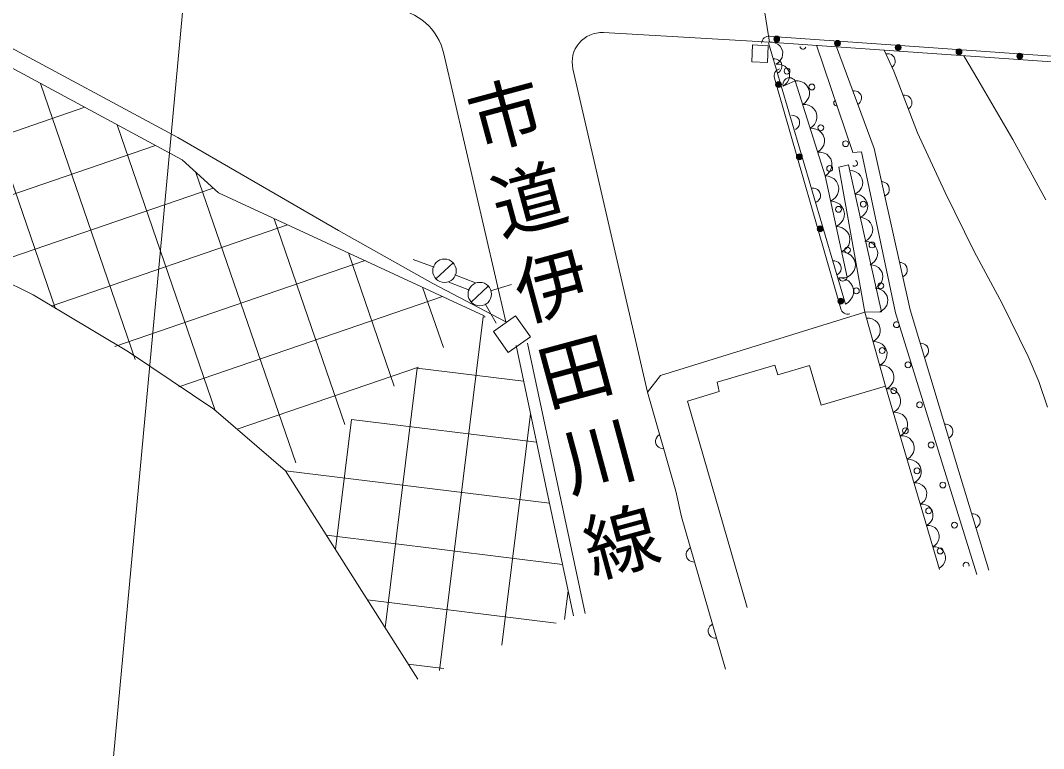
# Model space of a CAD drawing. Units: millimetres, scale not verified. Extents: x 40000 to 680000, y 20000 to 380000.
# Drawn here: x 414330 to 448988, y 249118 to 273794 of the extents above; entities that cross this region are included whole.
import ezdxf

# ---------------------------------------------------------------- set-up
doc = ezdxf.new("R2010")
doc.units = ezdxf.units.MM
doc.header["$LTSCALE"] = 1000
doc.layers.add('S-SUV', color=7, linetype='Continuous', lineweight=13)
doc.styles.add('@ＭＳ ゴシック', font='')
doc.styles.get('@ＭＳ ゴシック').set_extended_font_data('@MS Gothic')

msp = doc.modelspace()

# ---------------------------------------------------------------- linework, layer by layer
at = {"layer": 'S-SUV'}
for p, q in [((438335, 281526), (439706, 273063)), ((420316, 279495), (416253, 235569)), ((409076, 275514), (419665, 269829)), ((434077, 273380), (439706, 273063)), ((439446, 273070), (439464, 273120)), ((439464, 273120), (439495, 273168)), ((439495, 273168), (439526, 273199)), ((439526, 273199), (439568, 273228)), ((439568, 273228), (439616, 273247)), ((439616, 273247), (439661, 273256)), ((439661, 273256), (439704, 273256)), ((439704, 273256), (439954, 273239)), ((452308, 272372), (439954, 273239)), ((412405, 273080), (415517, 264020)), ((419813, 269065), (412545, 272990)), ((439103, 272396), (439130, 272962)), ((439130, 272962), (439662, 272937)), ((439438, 273024), (439446, 273070)), ((439662, 272937), (439635, 272371)), ((439675, 273031), (442274, 264176)), ((439801, 273059), (439706, 273063)), ((452360, 272171), (439706, 273063)), ((439887, 273039), (439801, 273059)), ((439991, 272991), (439887, 273039)), ((440061, 272923), (439991, 272991)), ((440116, 272844), (440061, 272923)), ((440151, 272728), (440116, 272844)), ((442528, 269318), (441296, 272951)), ((443245, 269449), (441977, 272903)), ((443913, 272072), (443586, 272790)), ((428674, 272666), (430771, 263582)), ((439826, 272489), (439887, 272490)), ((439887, 272490), (439943, 272479)), ((439943, 272479), (440011, 272453)), ((440011, 272453), (440058, 272412)), ((440012, 272371), (440071, 272438)), ((440071, 272438), (440130, 272536)), ((440130, 272536), (440150, 272632)), ((440150, 272632), (440151, 272728)), ((443646, 272658), (443706, 272664)), ((443706, 272664), (443763, 272657)), ((443763, 272657), (443833, 272636)), ((443833, 272636), (443883, 272599)), ((443883, 272599), (443923, 272552)), ((443923, 272552), (443955, 272482)), ((443955, 272482), (443964, 272421)), ((443964, 272421), (443959, 272359)), ((446288, 272599), (446765, 271797)), ((435577, 261196), (433046, 272156)), ((439635, 272371), (439103, 272396)), ((439891, 272031), (439922, 272074)), ((439922, 272074), (439956, 272109)), ((439934, 272317), (440012, 272371)), ((440029, 272314), (439934, 272317)), ((439956, 272109), (440002, 272135)), ((440002, 272135), (440042, 272150)), ((440115, 272293), (440029, 272314)), ((440081, 272102), (440046, 272057)), ((440058, 272412), (440095, 272363)), ((440116, 272167), (440081, 272102)), ((440095, 272363), (440122, 272290)), ((440219, 272245), (440115, 272293)), ((440125, 272229), (440116, 272167)), ((440122, 272290), (440125, 272229)), ((440289, 272177), (440219, 272245)), ((440344, 272098), (440289, 272177)), ((440379, 271982), (440344, 272098)), ((443897, 272244), (443853, 272203)), ((443929, 272291), (443897, 272244)), ((443913, 272072), (444721, 269983)), ((443959, 272359), (443929, 272291)), ((439861, 271937), (439873, 271987)), ((439861, 271890), (439861, 271937)), ((439870, 271841), (439861, 271890)), ((439940, 271600), (439870, 271841)), ((439873, 271987), (439891, 272031)), ((440046, 272057), (439998, 272020)), ((440163, 271571), (440575, 271750)), ((440186, 271739), (440165, 271676)), ((440220, 271783), (440186, 271739)), ((440262, 271820), (440220, 271783)), ((440326, 271847), (440262, 271820)), ((440299, 271693), (440359, 271791)), ((440381, 271853), (440326, 271847)), ((440359, 271791), (440378, 271886)), ((440378, 271886), (440379, 271982)), ((440437, 271848), (440381, 271853)), ((440497, 271820), (440437, 271848)), ((440539, 271790), (440497, 271820)), ((440575, 271750), (440539, 271790)), ((440575, 271750), (441585, 268528)), ((440677, 271746), (440575, 271750)), ((440770, 271725), (440677, 271746)), ((440884, 271674), (440770, 271725)), ((446765, 271797), (447945, 269764)), ((415007, 271661), (418221, 262305)), ((439940, 271600), (442050, 264262)), ((440165, 271676), (440159, 271626)), ((440159, 271626), (440163, 271571)), ((440163, 271571), (440240, 271626)), ((440240, 271626), (440299, 271693)), ((440960, 271601), (440884, 271674)), ((441020, 271515), (440960, 271601)), ((441059, 271391), (441020, 271515)), ((441058, 271287), (441059, 271391)), ((442525, 271411), (442586, 271412)), ((442586, 271412), (442642, 271400)), ((442642, 271400), (442710, 271375)), ((442710, 271375), (442757, 271333)), ((440910, 271003), (440974, 271076)), ((440974, 271076), (441038, 271183)), ((441038, 271183), (441058, 271287)), ((442757, 271333), (442794, 271284)), ((442815, 271088), (442780, 271024)), ((442794, 271284), (442821, 271211)), ((442824, 271150), (442815, 271088)), ((442821, 271211), (442824, 271150)), ((444227, 271261), (444287, 271263)), ((444287, 271263), (444344, 271252)), ((444344, 271252), (444412, 271228)), ((444412, 271228), (444460, 271187)), ((444460, 271187), (444497, 271139)), ((444497, 271139), (444525, 271067)), ((444525, 271067), (444530, 271006)), ((407289, 267685), (416506, 270851)), ((440827, 270944), (440910, 271003)), ((440930, 270941), (440827, 270944)), ((441023, 270919), (440930, 270941)), ((441136, 270869), (441023, 270919)), ((441212, 270795), (441136, 270869)), ((441272, 270710), (441212, 270795)), ((441311, 270585), (441272, 270710)), ((442745, 270979), (442697, 270941)), ((442780, 271024), (442745, 270979)), ((444454, 270833), (444407, 270794)), ((444489, 270878), (444454, 270833)), ((444522, 270943), (444489, 270878)), ((444530, 271006), (444522, 270943)), ((440446, 270579), (440507, 270576)), ((440507, 270576), (440562, 270560)), ((440562, 270560), (440628, 270530)), ((440628, 270530), (440672, 270485)), ((440672, 270485), (440705, 270433)), ((440705, 270433), (440726, 270359)), ((440726, 270359), (440725, 270298)), ((441226, 270271), (441290, 270377)), ((441290, 270377), (441311, 270481)), ((441311, 270481), (441311, 270585)), ((417604, 270259), (420930, 260575)), ((440633, 270132), (440583, 270098)), ((440672, 270175), (440633, 270132)), ((440712, 270236), (440672, 270175)), ((440725, 270298), (440712, 270236)), ((441080, 270139), (441163, 270198)), ((441183, 270136), (441080, 270139)), ((441163, 270198), (441226, 270271)), ((441276, 270114), (441183, 270136)), ((441389, 270063), (441276, 270114)), ((441465, 269990), (441389, 270063)), ((441525, 269905), (441465, 269990)), ((419665, 269829), (425103, 266677)), ((441564, 269780), (441525, 269905)), ((441543, 269572), (441564, 269676)), ((441564, 269676), (441564, 269780)), ((444721, 269983), (445651, 267967)), ((447945, 269764), (449067, 267710)), ((410390, 266635), (418900, 269559)), ((441333, 269333), (441416, 269393)), ((441435, 269330), (441333, 269333)), ((441416, 269393), (441479, 269466)), ((441528, 269309), (441435, 269330)), ((441479, 269466), (441543, 269572)), ((441642, 269258), (441528, 269309)), ((442528, 269318), (442821, 269336)), ((442821, 269336), (443976, 263885)), ((443245, 269449), (444468, 263982)), ((421036, 267948), (419813, 269065)), ((441718, 269184), (441642, 269258)), ((441778, 269099), (441718, 269184)), ((441817, 268974), (441778, 269099)), ((441816, 268870), (441817, 268974)), ((420272, 268646), (423654, 258802)), ((441668, 268587), (441732, 268660)), ((441732, 268660), (441796, 268767)), ((441796, 268767), (441816, 268870)), ((442386, 268896), (442053, 268825)), ((442053, 268825), (442930, 263906)), ((443494, 263923), (442386, 268896)), ((442527, 268694), (442428, 268706)), ((442614, 268664), (442527, 268694)), ((442719, 268605), (442614, 268664)), ((442785, 268528), (442719, 268605)), ((441585, 268528), (441668, 268587)), ((441585, 268528), (442334, 265091)), ((441691, 268515), (441585, 268528)), ((441786, 268484), (441691, 268515)), ((441899, 268421), (441786, 268484)), ((441971, 268338), (441899, 268421)), ((442025, 268244), (441971, 268338)), ((442835, 268440), (442785, 268528)), ((442862, 268317), (442835, 268440)), ((442852, 268217), (442862, 268317)), ((443496, 268326), (443557, 268319)), ((443557, 268319), (443611, 268300)), ((443611, 268300), (443675, 268266)), ((443675, 268266), (443716, 268219)), ((412931, 265394), (420853, 268115)), ((430044, 263787), (421036, 267948)), ((441150, 268114), (441211, 268111)), ((441211, 268111), (441266, 268095)), ((441266, 268095), (441332, 268065)), ((441332, 268065), (441376, 268020)), ((441376, 268020), (441409, 267968)), ((441409, 267968), (441430, 267894)), ((442013, 267897), (442044, 268003)), ((442054, 268111), (442025, 268244)), ((442044, 268003), (442054, 268111)), ((442599, 267908), (442684, 267958)), ((442684, 267958), (442751, 268022)), ((442751, 268022), (442823, 268119)), ((442823, 268119), (442852, 268217)), ((443699, 267909), (443658, 267869)), ((443742, 267968), (443699, 267909)), ((443716, 268219), (443746, 268165)), ((443759, 268029), (443742, 267968)), ((443746, 268165), (443763, 268090)), ((443763, 268090), (443759, 268029)), ((445651, 267967), (446642, 265964)), ((441337, 267667), (441287, 267633)), ((441376, 267709), (441337, 267667)), ((441416, 267771), (441376, 267709)), ((441429, 267832), (441416, 267771)), ((441430, 267894), (441429, 267832)), ((441772, 267669), (441864, 267723)), ((441879, 267656), (441772, 267669)), ((441864, 267723), (441937, 267792)), ((441973, 267625), (441879, 267656)), ((441937, 267792), (442013, 267897)), ((442086, 267562), (441973, 267625)), ((442158, 267478), (442086, 267562)), ((442697, 267896), (442599, 267908)), ((442785, 267867), (442697, 267896)), ((442889, 267808), (442785, 267867)), ((442956, 267730), (442889, 267808)), ((443005, 267643), (442956, 267730)), ((443032, 267519), (443005, 267643)), ((443658, 267869), (443606, 267838)), ((442212, 267384), (442158, 267478)), ((442241, 267251), (442212, 267384)), ((442231, 267143), (442241, 267251)), ((442854, 267160), (442922, 267225)), ((442922, 267225), (442993, 267321)), ((442993, 267321), (443022, 267419)), ((443022, 267419), (443032, 267519)), ((422927, 267075), (425322, 260103)), ((442052, 266863), (442124, 266933)), ((442124, 266933), (442200, 267038)), ((442200, 267038), (442231, 267143)), ((442769, 267111), (442854, 267160)), ((442867, 267099), (442769, 267111)), ((442955, 267069), (442867, 267099)), ((443059, 267010), (442955, 267069)), ((443126, 266933), (443059, 267010)), ((443176, 266846), (443126, 266933)), ((410390, 266635), (414763, 264498)), ((415366, 264116), (423376, 266867)), ((428301, 264876), (425103, 266677)), ((441960, 266810), (442052, 266863)), ((442066, 266797), (441960, 266810)), ((442161, 266766), (442066, 266797)), ((442273, 266702), (442161, 266766)), ((442346, 266619), (442273, 266702)), ((442400, 266525), (442346, 266619)), ((442429, 266392), (442400, 266525)), ((443092, 266428), (443163, 266524)), ((443163, 266524), (443192, 266622)), ((443202, 266722), (443176, 266846)), ((443192, 266622), (443202, 266722)), ((442311, 266074), (442388, 266178)), ((442388, 266178), (442419, 266284)), ((442419, 266284), (442429, 266392)), ((442939, 266314), (443025, 266363)), ((443038, 266301), (442939, 266314)), ((443025, 266363), (443092, 266428)), ((443125, 266272), (443038, 266301)), ((443230, 266213), (443125, 266272)), ((443296, 266136), (443230, 266213)), ((425441, 265913), (426989, 261404)), ((442147, 265950), (442239, 266004)), ((442253, 265938), (442147, 265950)), ((442239, 266004), (442311, 266074)), ((442348, 265906), (442253, 265938)), ((442461, 265843), (442348, 265906)), ((442533, 265760), (442461, 265843)), ((443346, 266048), (443296, 266136)), ((443372, 265925), (443346, 266048)), ((443363, 265825), (443372, 265925)), ((446642, 265964), (447584, 264196)), ((417530, 262744), (426002, 265654)), ((428342, 265437), (427637, 265693)), ((428406, 265036), (428985, 265583)), ((441854, 265649), (441915, 265645)), ((441915, 265645), (441970, 265630)), ((441970, 265630), (442036, 265599)), ((442036, 265599), (442080, 265555)), ((442080, 265555), (442113, 265503)), ((442113, 265503), (442134, 265429)), ((442587, 265666), (442533, 265760)), ((442616, 265533), (442587, 265666)), ((442606, 265425), (442616, 265533)), ((443110, 265516), (443195, 265566)), ((443208, 265504), (443110, 265516)), ((443195, 265566), (443262, 265630)), ((443296, 265475), (443208, 265504)), ((443262, 265630), (443333, 265727)), ((443333, 265727), (443363, 265825)), ((444108, 265593), (444168, 265586)), ((444168, 265586), (444222, 265567)), ((444222, 265567), (444286, 265533)), ((444286, 265533), (444328, 265485)), ((444328, 265485), (444358, 265432)), ((429045, 265175), (429745, 264905)), ((442041, 265202), (441991, 265168)), ((442080, 265244), (442041, 265202)), ((442119, 265306), (442080, 265244)), ((442133, 265367), (442119, 265306)), ((442134, 265429), (442133, 265367)), ((442334, 265091), (442426, 265145)), ((442426, 265145), (442499, 265215)), ((442499, 265215), (442575, 265319)), ((442575, 265319), (442606, 265425)), ((443400, 265416), (443296, 265475)), ((443466, 265338), (443400, 265416)), ((443516, 265251), (443466, 265338)), ((443543, 265127), (443516, 265251)), ((444310, 265175), (444269, 265135)), ((444353, 265235), (444310, 265175)), ((444370, 265295), (444353, 265235)), ((444358, 265432), (444374, 265356)), ((444374, 265356), (444370, 265295)), ((430771, 263582), (428301, 264876)), ((429540, 264654), (428840, 264923)), ((429600, 264247), (430179, 264793)), ((430249, 264627), (430968, 264840)), ((442334, 265091), (442053, 265071)), ((442053, 265071), (442066, 265039)), ((442165, 265060), (442053, 265071)), ((442066, 265039), (442085, 265013)), ((442085, 265013), (442115, 264984)), ((442115, 264984), (442147, 264969)), ((442147, 264969), (442181, 264961)), ((442265, 265030), (442165, 265060)), ((442181, 264961), (442224, 264964)), ((442224, 264964), (442256, 264977)), ((442256, 264977), (442286, 264997)), ((442385, 264968), (442265, 265030)), ((442286, 264997), (442311, 265029)), ((442311, 265029), (442325, 265058)), ((442325, 265058), (442334, 265091)), ((442463, 264882), (442385, 264968)), ((442522, 264786), (442463, 264882)), ((443365, 264768), (443433, 264833)), ((443433, 264833), (443504, 264929)), ((443504, 264929), (443533, 265027)), ((443533, 265027), (443543, 265127)), ((444269, 265135), (444217, 265105)), ((414763, 264498), (417993, 262560)), ((427954, 264752), (428657, 262705)), ((442520, 264422), (442549, 264533)), ((442557, 264647), (442522, 264786)), ((442549, 264533), (442557, 264647)), ((443280, 264719), (443365, 264768)), ((443378, 264706), (443280, 264719)), ((443466, 264677), (443378, 264706)), ((443570, 264618), (443466, 264677)), ((443637, 264541), (443570, 264618)), ((443687, 264453), (443637, 264541)), ((443713, 264330), (443687, 264453)), ((419693, 261372), (428627, 264441)), ((430074, 264193), (430442, 263540)), ((442119, 264022), (442050, 264262)), ((442274, 264176), (442369, 264235)), ((442369, 264235), (442443, 264310)), ((442443, 264310), (442520, 264422)), ((443603, 264035), (443674, 264132)), ((443674, 264132), (443703, 264230)), ((443703, 264230), (443713, 264330)), ((447584, 264196), (448468, 262410)), ((428520, 251766), (430001, 263754)), ((430001, 263754), (430071, 263745)), ((430353, 263250), (431103, 263780)), ((431103, 263780), (431605, 263069)), ((442930, 263906), (436010, 261762)), ((442135, 263981), (442119, 264022)), ((442158, 263942), (442135, 263981)), ((442192, 263904), (442158, 263942)), ((442235, 263874), (442192, 263904)), ((442274, 263856), (442235, 263874)), ((442330, 263843), (442274, 263856)), ((442383, 263843), (442330, 263843)), ((442429, 263851), (442383, 263843)), ((442930, 263906), (443494, 263923)), ((442930, 263906), (443640, 261402)), ((443450, 263921), (443535, 263971)), ((443535, 263971), (443603, 264035)), ((443976, 263885), (446728, 255016)), ((444468, 263982), (446117, 258504)), ((443087, 263702), (442986, 263707)), ((443178, 263678), (443087, 263702)), ((443288, 263626), (443178, 263678)), ((443362, 263552), (443288, 263626)), ((443419, 263467), (443362, 263552)), ((443455, 263344), (443419, 263467)), ((430854, 262539), (430353, 263250)), ((431605, 263069), (430854, 262539)), ((443364, 263036), (443429, 263139)), ((443429, 263139), (443452, 263241)), ((443452, 263241), (443455, 263344)), ((431119, 262773), (432164, 257855)), ((431510, 262856), (433457, 253695)), ((443217, 262909), (443300, 262966)), ((443318, 262904), (443217, 262909)), ((443300, 262966), (443364, 263036)), ((443409, 262881), (443318, 262904)), ((443520, 262828), (443409, 262881)), ((443593, 262754), (443520, 262828)), ((443650, 262669), (443593, 262754)), ((444808, 262852), (444869, 262849)), ((444869, 262849), (444924, 262834)), ((444924, 262834), (444991, 262805)), ((444991, 262805), (445035, 262761)), ((445035, 262761), (445069, 262710)), ((445069, 262710), (445091, 262635)), ((417993, 262560), (420876, 260622)), ((443686, 262546), (443650, 262669)), ((443661, 262342), (443683, 262443)), ((443683, 262443), (443686, 262546)), ((445002, 262407), (444952, 262373)), ((445040, 262450), (445002, 262407)), ((445079, 262513), (445040, 262450)), ((445091, 262574), (445079, 262513)), ((445091, 262635), (445091, 262574)), ((448468, 262410), (448824, 261555)), ((421674, 259938), (427813, 262047)), ((437933, 261536), (439886, 262111)), ((439886, 262111), (439982, 261786)), ((439982, 261786), (441059, 262103)), ((441059, 262103), (441455, 260759)), ((443448, 262112), (443531, 262168)), ((443549, 262106), (443448, 262112)), ((443531, 262168), (443595, 262238)), ((443640, 262083), (443549, 262106)), ((443595, 262238), (443661, 262342)), ((443751, 262031), (443640, 262083)), ((443824, 261957), (443751, 262031)), ((426684, 253214), (427771, 262014)), ((427771, 262014), (431375, 261569)), ((436010, 261762), (435577, 261196)), ((443881, 261872), (443824, 261957)), ((443917, 261748), (443881, 261872)), ((443914, 261646), (443917, 261748)), ((438002, 261217), (437933, 261536)), ((441455, 260759), (443640, 261402)), ((443640, 261402), (445467, 255191)), ((443680, 261314), (443763, 261370)), ((443763, 261370), (443827, 261441)), ((443827, 261441), (443892, 261544)), ((443892, 261544), (443914, 261646)), ((448824, 261555), (449121, 260684)), ((435577, 261196), (436537, 257844)), ((436928, 260889), (438002, 261217)), ((443781, 261308), (443680, 261314)), ((443872, 261285), (443781, 261308)), ((443982, 261233), (443872, 261285)), ((444055, 261159), (443982, 261233)), ((444112, 261074), (444055, 261159)), ((444148, 260950), (444112, 261074)), ((436928, 260889), (438946, 253896)), ((443994, 260572), (444058, 260643)), ((444058, 260643), (444123, 260746)), ((444123, 260746), (444145, 260848)), ((444145, 260848), (444148, 260950)), ((420876, 260622), (423311, 258535)), ((430642, 252627), (431610, 260464)), ((443911, 260516), (443994, 260572)), ((444012, 260511), (443911, 260516)), ((444103, 260487), (444012, 260511)), ((444213, 260435), (444103, 260487)), ((444286, 260361), (444213, 260435)), ((444344, 260276), (444286, 260361)), ((424997, 255875), (425541, 260274)), ((425541, 260274), (431815, 259499)), ((444289, 259845), (444354, 259948)), ((444379, 260152), (444344, 260276)), ((444354, 259948), (444377, 260050)), ((444377, 260050), (444379, 260152)), ((445633, 260113), (445694, 260110)), ((445694, 260110), (445749, 260096)), ((445749, 260096), (445815, 260066)), ((445815, 260066), (445860, 260022)), ((445860, 260022), (445893, 259971)), ((445893, 259971), (445916, 259896)), ((435846, 259561), (435860, 259622)), ((435860, 259622), (435900, 259684)), ((435900, 259684), (435938, 259726)), ((435938, 259726), (435988, 259760)), ((444142, 259718), (444225, 259775)), ((444243, 259713), (444142, 259718)), ((444225, 259775), (444289, 259845)), ((444334, 259690), (444243, 259713)), ((444444, 259637), (444334, 259690)), ((444518, 259563), (444444, 259637)), ((445826, 259669), (445777, 259634)), ((445865, 259711), (445826, 259669)), ((445903, 259774), (445865, 259711)), ((445916, 259835), (445903, 259774)), ((445916, 259896), (445916, 259835)), ((435846, 259500), (435846, 259561)), ((435867, 259425), (435846, 259500)), ((435900, 259374), (435867, 259425)), ((435944, 259329), (435900, 259374)), ((436010, 259298), (435944, 259329)), ((436065, 259283), (436010, 259298)), ((436126, 259280), (436065, 259283)), ((444575, 259478), (444518, 259563)), ((444611, 259355), (444575, 259478)), ((444585, 259151), (444608, 259252)), ((444608, 259252), (444611, 259355)), ((444373, 258920), (444456, 258977)), ((444474, 258915), (444373, 258920)), ((444456, 258977), (444520, 259047)), ((444565, 258892), (444474, 258915)), ((444520, 259047), (444585, 259151)), ((444676, 258839), (444565, 258892)), ((444749, 258766), (444676, 258839)), ((444806, 258680), (444749, 258766)), ((444842, 258557), (444806, 258680)), ((444839, 258454), (444842, 258557)), ((423311, 258535), (432255, 257430)), ((423311, 258535), (427790, 251470)), ((444687, 258179), (444751, 258250)), ((444751, 258250), (444817, 258353)), ((444817, 258353), (444839, 258454)), ((446117, 258504), (447140, 255167)), ((444604, 258123), (444687, 258179)), ((444696, 258118), (444604, 258123)), ((444779, 258097), (444696, 258118)), ((444879, 258050), (444779, 258097)), ((444945, 257984), (444879, 258050)), ((444998, 257907), (444945, 257984)), ((445030, 257795), (444998, 257907)), ((432164, 257855), (433066, 253612)), ((436537, 257844), (436721, 256970)), ((444892, 257452), (444950, 257516)), ((444950, 257516), (445008, 257610)), ((445008, 257610), (445028, 257702)), ((445028, 257702), (445030, 257795)), ((444817, 257400), (444892, 257452)), ((444908, 257396), (444817, 257400)), ((444991, 257375), (444908, 257396)), ((445091, 257328), (444991, 257375)), ((445158, 257261), (445091, 257328)), ((445210, 257184), (445158, 257261)), ((445243, 257072), (445210, 257184)), ((436721, 256970), (438216, 251807)), ((445162, 256793), (445221, 256887)), ((445221, 256887), (445241, 256979)), ((445241, 256979), (445243, 257072)), ((446555, 257074), (446616, 257072)), ((446616, 257072), (446671, 257058)), ((446671, 257058), (446738, 257028)), ((446738, 257028), (446783, 256985)), ((446783, 256985), (446817, 256934)), ((446817, 256934), (446839, 256860)), ((446839, 256860), (446840, 256798)), ((445029, 256678), (445105, 256729)), ((445121, 256673), (445029, 256678)), ((445105, 256729), (445162, 256793)), ((445204, 256653), (445121, 256673)), ((445304, 256605), (445204, 256653)), ((445371, 256539), (445304, 256605)), ((445423, 256462), (445371, 256539)), ((446751, 256631), (446702, 256596)), ((446789, 256674), (446751, 256631)), ((446827, 256737), (446789, 256674)), ((446840, 256798), (446827, 256737)), ((424697, 256348), (432694, 255360)), ((445375, 256071), (445433, 256165)), ((445456, 256350), (445423, 256462)), ((445433, 256165), (445453, 256257)), ((445453, 256257), (445456, 256350)), ((436884, 255720), (436898, 255781)), ((436898, 255781), (436937, 255843)), ((436937, 255843), (436975, 255885)), ((436975, 255885), (437025, 255919)), ((445242, 255955), (445317, 256007)), ((445334, 255951), (445242, 255955)), ((445317, 256007), (445375, 256071)), ((445416, 255930), (445334, 255951)), ((445516, 255883), (445416, 255930)), ((445583, 255816), (445516, 255883)), ((445635, 255739), (445583, 255816)), ((436884, 255658), (436884, 255720)), ((436905, 255584), (436884, 255658)), ((436938, 255532), (436905, 255584)), ((436982, 255488), (436938, 255532)), ((437048, 255458), (436982, 255488)), ((437104, 255442), (437048, 255458)), ((437164, 255439), (437104, 255442)), ((445587, 255349), (445646, 255442)), ((445668, 255628), (445635, 255739)), ((445646, 255442), (445666, 255535)), ((445666, 255535), (445668, 255628)), ((445454, 255233), (445530, 255285)), ((445530, 255285), (445587, 255349)), ((432763, 253489), (432884, 254468)), ((426083, 254162), (432475, 253372)), ((437631, 253077), (437632, 253138)), ((437653, 253003), (437631, 253077)), ((437632, 253138), (437645, 253200)), ((437645, 253200), (437684, 253262)), ((437684, 253262), (437723, 253304)), ((437723, 253304), (437773, 253338)), ((437686, 252951), (437653, 253003)), ((437730, 252907), (437686, 252951)), ((437796, 252876), (437730, 252907)), ((437851, 252861), (437796, 252876)), ((437912, 252858), (437851, 252861)), ((427469, 251975), (428670, 251827))]:
    msp.add_line(p, q, dxfattribs=at)
for centre, radius in [((439949, 273164), 99.5), ((439949, 273164), 88), ((439949, 273164), 76.5), ((439949, 273164), 64.5), ((439949, 273164), 53), ((439949, 273164), 39), ((439949, 273164), 27), ((439949, 273164), 15.5), ((439949, 273164), 3), ((442008, 273020), 99.5), ((442008, 273020), 88), ((442008, 273020), 76.5), ((442008, 273020), 64.5), ((442008, 273020), 53), ((442008, 273020), 39), ((442008, 273020), 27), ((442008, 273020), 15.5), ((442008, 273020), 3), ((444066, 272875), 99.5), ((444066, 272875), 88), ((444066, 272875), 76.5), ((444066, 272875), 64.5), ((444066, 272875), 53), ((444066, 272875), 39), ((444066, 272875), 27), ((444066, 272875), 15.5), ((444066, 272875), 3), ((446125, 272731), 99.5), ((446125, 272731), 88), ((446125, 272731), 76.5), ((446125, 272731), 64.5), ((446125, 272731), 53), ((446125, 272731), 39), ((446125, 272731), 27), ((446125, 272731), 15.5), ((446125, 272731), 3), ((448184, 272586), 99.5), ((448184, 272586), 88), ((448184, 272586), 76.5), ((448184, 272586), 64.5), ((448184, 272586), 53), ((448184, 272586), 39), ((448184, 272586), 27), ((448184, 272586), 15.5), ((448184, 272586), 3), ((440299, 272078), 99.5), ((440012, 271621), 99.5), ((440012, 271621), 88), ((440012, 271621), 76.5), ((440012, 271621), 64.5), ((440012, 271621), 53), ((440012, 271621), 39), ((440012, 271621), 27), ((440012, 271621), 15.5), ((440012, 271621), 3), ((441141, 271538), 99.5), ((441442, 270156), 99.5), ((442283, 269616), 99.5), ((440715, 269175), 99.5), ((440715, 269175), 88), ((440715, 269175), 76.5), ((440715, 269175), 64.5), ((440715, 269175), 53), ((440715, 269175), 39), ((440715, 269175), 27), ((440715, 269175), 15.5), ((440715, 269175), 3), ((441743, 268774), 99.5), ((442883, 267568), 99.5), ((442044, 267392), 99.5), ((441419, 266729), 99.5), ((441419, 266729), 88), ((441419, 266729), 76.5), ((441419, 266729), 64.5), ((441419, 266729), 53), ((441419, 266729), 39), ((441419, 266729), 27), ((441419, 266729), 15.5), ((441419, 266729), 3), ((443178, 266185), 99.5), ((442345, 266011), 99.5), ((428695, 265310), 398), ((429890, 264520), 398), ((443473, 264802), 99.5), ((442647, 264629), 99.5), ((442122, 264283), 99.5), ((442122, 264283), 88), ((442122, 264283), 76.5), ((442122, 264283), 64.5), ((442122, 264283), 53), ((442122, 264283), 39), ((442122, 264283), 27), ((442122, 264283), 15.5), ((442122, 264283), 3), ((443521, 262605), 99.5), ((444397, 262123), 99.5), ((443914, 261247), 99.5), ((444790, 260765), 99.5), ((444308, 259889), 99.5), ((445184, 259406), 99.5), ((444702, 258530), 99.5), ((445578, 258048), 99.5), ((445095, 257172), 99.5), ((445971, 256690), 99.5), ((445489, 255814), 99.5)]:
    msp.add_circle(centre, radius, dxfattribs=at)
for centre, radius, start, end in [((426725, 272216), 2000, 13.0042, 84.0556), ((434020, 272382), 1000, 86.7753, 193.0042), ((440839, 272919), 99.5, 183.0748, 340.5766), ((441982, 270997), 99.5, 121.8265, 275.6465), ((442587, 268951), 99.5, 230.4369, 70.4394), ((444003, 263481), 99.5, 38.0853, 356.4038), ((446365, 255331), 99.5, 340.8963, 206.602)]:
    msp.add_arc(centre, radius, start, end, dxfattribs=at)

# ---------------------------------------------------------------- texts
at = {"layer": 'S-SUV', "insert": (429284, 271528), "char_height": 1833, "attachment_point": 7, "rotation": 285.1, "style": '@ＭＳ ゴシック'}
msp.add_mtext('\\T1.2;市道伊田川線', dxfattribs=at)

doc.saveas('drawing.dxf')
